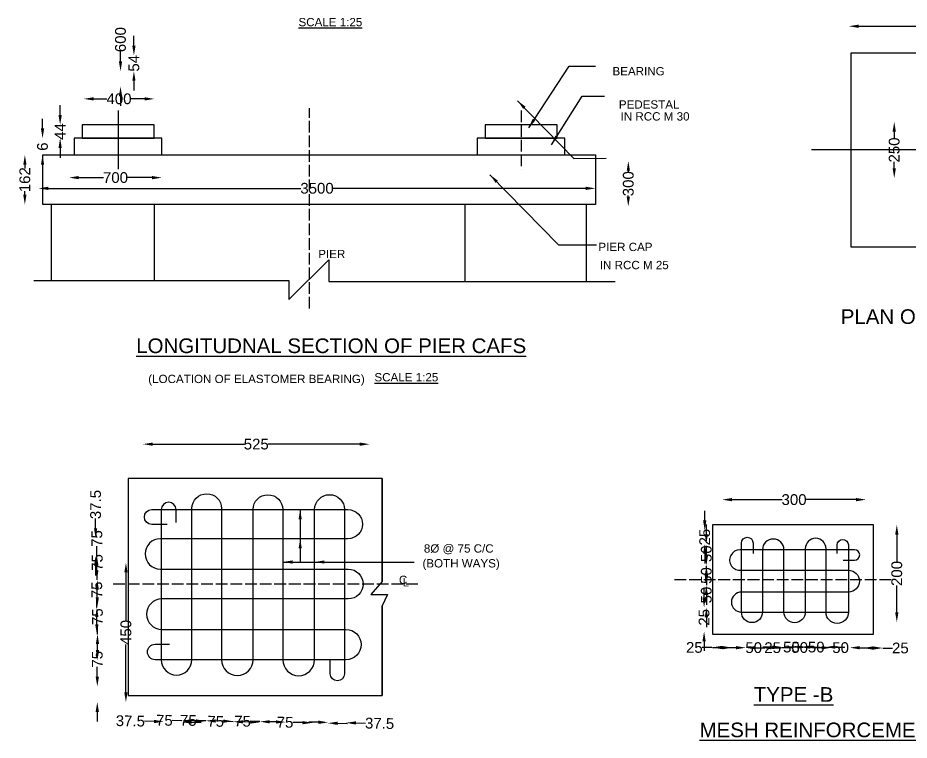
# Model space of a CAD drawing. Header units: millimetres. Extents: x 2380339 to 2415691, y 44302943 to 44328077.
# Drawn here: x 2387604 to 2396731, y 44310438 to 44317831 of the extents above; entities that cross this region are included whole.
import ezdxf

# ---------------------------------------------------------------- set-up
doc = ezdxf.new("R2010")
doc.units = ezdxf.units.MM
doc.header["$MEASUREMENT"] = 0
doc.linetypes.add('ACAD_ISO02W100', pattern=[15, 12, -3])
doc.layers.add('TEXT', color=7, linetype='Continuous')
doc.styles.get("Standard").update_dxf_attribs({"font": 'arial.ttf'})
doc.dimstyles.get("Standard").update_dxf_attribs({"dimtxt": 110, "dimasz": 100, "dimexe": 0.18, "dimexo": 0.0625, "dimgap": 0.09, "dimtad": 0, "dimdec": 0, "dimzin": 0, "dimdsep": 46, "dimtxsty": 'Standard', "dimcen": 0.09, "dimse1": 1, "dimse2": 1, "dimadec": 0, "dimazin": 0, "dimtfac": 1, "dimtdec": 0, "dimtofl": 0, "dimtmove": 0, "dimatfit": 3, "dimfxl": 1, "dimtolj": 1, "dimtzin": 0, "dimarcsym": 0})

# ---------------------------------------------------------------- blocks, each defined once
blk = doc.blocks.new('*D131')
at = {"layer": 'Defpoints', "color": 0, "transparency": 16777216}
for p in [(2399053.8, 44317744.6), (2396112.9, 44317386.1), (2399053.8, 44317383.8)]:
    blk.add_point(p, dxfattribs=at)
at = {"layer": 'TEXT', "color": 0, "lineweight": -2, "transparency": 16777216}
for p, q in [((2396212.9, 44317744.6), (2397462.4, 44317744.6)), ((2398953.8, 44317744.6), (2397704.3, 44317744.6))]:
    blk.add_line(p, q, dxfattribs=at)
at = {"layer": 'TEXT', "color": 0, "transparency": 16777216}
for points in [[(2396212.9, 44317761.2), (2396212.9, 44317727.9), (2396112.9, 44317744.6)], [(2398953.8, 44317761.2), (2398953.8, 44317727.9), (2399053.8, 44317744.6)]]:
    blk.add_solid(points, dxfattribs=at)
at = {"layer": 'TEXT', "color": 0, "transparency": 16777216, "insert": (2397583.4, 44317744.6), "char_height": 110, "attachment_point": 5}
blk.add_mtext('\\A1;700', dxfattribs=at)
blk = doc.blocks.new('*D133')
at = {"layer": 'Defpoints', "color": 0, "transparency": 16777216}
for p in [(2396814.2, 44316767.3), (2396577.7, 44316189), (2396814.2, 44316189)]:
    blk.add_point(p, dxfattribs=at)
at = {"layer": 'TEXT', "color": 0, "lineweight": -2, "transparency": 16777216}
for p, q in [((2396577.7, 44316667.3), (2396577.7, 44316600.5)), ((2396577.7, 44316289), (2396577.7, 44316355.8))]:
    blk.add_line(p, q, dxfattribs=at)
at = {"layer": 'TEXT', "color": 0, "transparency": 16777216}
for points in [[(2396561, 44316667.3), (2396594.3, 44316667.3), (2396577.7, 44316767.3)], [(2396561, 44316289), (2396594.3, 44316289), (2396577.7, 44316189)]]:
    blk.add_solid(points, dxfattribs=at)
at = {"layer": 'TEXT', "color": 0, "transparency": 16777216, "insert": (2396577.7, 44316478.1), "char_height": 110, "attachment_point": 5, "rotation": 90}
blk.add_mtext('\\A1;250', dxfattribs=at)
blk = doc.blocks.new('*D139')
at = {"layer": 'Defpoints', "color": 0, "transparency": 16777216}
for p in [(2389001.6, 44317001.4), (2388279.4, 44316852), (2389001.6, 44316736.2)]:
    blk.add_point(p, dxfattribs=at)
at = {"layer": 'TEXT', "color": 0, "lineweight": -2, "transparency": 16777216}
for p, q in [((2388379.4, 44317001.4), (2388516.9, 44317001.4)), ((2388901.6, 44317001.4), (2388764.1, 44317001.4))]:
    blk.add_line(p, q, dxfattribs=at)
at = {"layer": 'TEXT', "color": 0, "transparency": 16777216}
for points in [[(2388379.4, 44317018), (2388379.4, 44316984.7), (2388279.4, 44317001.4)], [(2388901.6, 44317018), (2388901.6, 44316984.7), (2389001.6, 44317001.4)]]:
    blk.add_solid(points, dxfattribs=at)
at = {"layer": 'TEXT', "color": 0, "transparency": 16777216, "insert": (2388640.5, 44317001.4), "char_height": 110, "attachment_point": 5}
blk.add_mtext('\\A1;400', dxfattribs=at)
blk = doc.blocks.new('*D140')
at = {"layer": 'Defpoints', "color": 0, "transparency": 16777216}
for p in [(2388792.9, 44317444.9), (2388810.5, 44317444.9), (2388816.3, 44317286.1)]:
    blk.add_point(p, dxfattribs=at)
at = {"layer": 'TEXT', "color": 0, "lineweight": -2, "transparency": 16777216}
for p, q in [((2388792.9, 44317544.9), (2388792.9, 44317644.9)), ((2388792.9, 44317186.1), (2388792.9, 44317086.1))]:
    blk.add_line(p, q, dxfattribs=at)
at = {"layer": 'TEXT', "color": 0, "transparency": 16777216}
for points in [[(2388776.2, 44317544.9), (2388809.5, 44317544.9), (2388792.9, 44317444.9)], [(2388776.2, 44317186.1), (2388809.5, 44317186.1), (2388792.9, 44317286.1)]]:
    blk.add_solid(points, dxfattribs=at)
at = {"layer": 'TEXT', "color": 0, "transparency": 16777216, "insert": (2388792.9, 44317365.5), "char_height": 110, "attachment_point": 5, "rotation": 90}
blk.add_mtext('\\A1;54', dxfattribs=at)
blk = doc.blocks.new('*D141')
at = {"layer": 'Defpoints', "color": 0, "transparency": 16777216}
for p in [(2388655.9, 44317286.1), (2388741.8, 44317286.1), (2388741.8, 44317128.8)]:
    blk.add_point(p, dxfattribs=at)
at = {"layer": 'TEXT', "color": 0, "lineweight": -2, "transparency": 16777216}
for p, q in [((2388655.9, 44317386.1), (2388655.9, 44317486.1)), ((2388655.9, 44317028.8), (2388655.9, 44316928.8))]:
    blk.add_line(p, q, dxfattribs=at)
at = {"layer": 'TEXT', "color": 0, "transparency": 16777216}
for points in [[(2388639.2, 44317386.1), (2388672.6, 44317386.1), (2388655.9, 44317286.1)], [(2388639.2, 44317028.8), (2388672.6, 44317028.8), (2388655.9, 44317128.8)]]:
    blk.add_solid(points, dxfattribs=at)
at = {"layer": 'TEXT', "color": 0, "transparency": 16777216, "insert": (2388655.9, 44317607.8), "char_height": 110, "attachment_point": 5, "rotation": 90}
blk.add_mtext('\\A1;600', dxfattribs=at)
blk = doc.blocks.new('*D142')
at = {"layer": 'Defpoints', "color": 0, "transparency": 16777216}
for p in [(2388262.3, 44316736.2), (2388037.5, 44316598.2), (2388262.3, 44316598.2)]:
    blk.add_point(p, dxfattribs=at)
at = {"layer": 'TEXT', "color": 0, "lineweight": -2, "transparency": 16777216}
for p, q in [((2388037.5, 44316836.2), (2388037.5, 44316936.2)), ((2388037.5, 44316498.2), (2388037.5, 44316398.2))]:
    blk.add_line(p, q, dxfattribs=at)
at = {"layer": 'TEXT', "color": 0, "transparency": 16777216}
for points in [[(2388020.8, 44316836.2), (2388054.1, 44316836.2), (2388037.5, 44316736.2)], [(2388020.8, 44316498.2), (2388054.1, 44316498.2), (2388037.5, 44316598.2)]]:
    blk.add_solid(points, dxfattribs=at)
at = {"layer": 'TEXT', "color": 0, "transparency": 16777216, "insert": (2388037.5, 44316667.2), "char_height": 110, "attachment_point": 5, "rotation": 90}
blk.add_mtext('\\A1;44', dxfattribs=at)
blk = doc.blocks.new('*D143')
at = {"layer": 'Defpoints', "color": 0, "transparency": 16777216}
for p in [(2388128.6, 44316422.8), (2389079.5, 44316427), (2389079.5, 44316195.2)]:
    blk.add_point(p, dxfattribs=at)
at = {"layer": 'TEXT', "color": 0, "lineweight": -2, "transparency": 16777216}
for p, q in [((2388228.6, 44316195.2), (2388483.1, 44316195.2)), ((2388979.5, 44316195.2), (2388725, 44316195.2))]:
    blk.add_line(p, q, dxfattribs=at)
at = {"layer": 'TEXT', "color": 0, "transparency": 16777216}
for points in [[(2388228.6, 44316211.9), (2388228.6, 44316178.6), (2388128.6, 44316195.2)], [(2388979.5, 44316211.9), (2388979.5, 44316178.6), (2389079.5, 44316195.2)]]:
    blk.add_solid(points, dxfattribs=at)
at = {"layer": 'TEXT', "color": 0, "transparency": 16777216, "insert": (2388604, 44316195.2), "char_height": 110, "attachment_point": 5}
blk.add_mtext('\\A1;700', dxfattribs=at)
blk = doc.blocks.new('*D144')
at = {"layer": 'Defpoints', "color": 0, "transparency": 16777216}
for p in [(2387816.3, 44316069.9), (2393519.1, 44316085.6), (2393519.1, 44316005.9)]:
    blk.add_point(p, dxfattribs=at)
at = {"layer": 'TEXT', "color": 0, "lineweight": -2, "transparency": 16777216}
for p, q in [((2387916.3, 44316085.6), (2390503.6, 44316085.6)), ((2393419.1, 44316085.6), (2390831.8, 44316085.6))]:
    blk.add_line(p, q, dxfattribs=at)
at = {"layer": 'TEXT', "color": 0, "transparency": 16777216}
for points in [[(2387916.3, 44316102.3), (2387916.3, 44316068.9), (2387816.3, 44316085.6)], [(2393419.1, 44316102.3), (2393419.1, 44316068.9), (2393519.1, 44316085.6)]]:
    blk.add_solid(points, dxfattribs=at)
at = {"layer": 'TEXT', "color": 0, "transparency": 16777216, "insert": (2390667.7, 44316085.6), "char_height": 110, "attachment_point": 5}
blk.add_mtext('\\A1;3500', dxfattribs=at)
blk = doc.blocks.new('*D145')
at = {"layer": 'Defpoints', "color": 0, "transparency": 16777216}
for p in [(2393567.1, 44316365.6), (2393855, 44316365.6), (2393567.1, 44315900.1)]:
    blk.add_point(p, dxfattribs=at)
at = {"layer": 'TEXT', "color": 0, "lineweight": -2, "transparency": 16777216}
for p, q in [((2393855, 44316265.6), (2393855, 44316254.3)), ((2393855, 44316000.1), (2393855, 44316011.5))]:
    blk.add_line(p, q, dxfattribs=at)
at = {"layer": 'TEXT', "color": 0, "transparency": 16777216}
for points in [[(2393838.4, 44316265.6), (2393871.7, 44316265.6), (2393855, 44316365.6)], [(2393838.4, 44316000.1), (2393871.7, 44316000.1), (2393855, 44315900.1)]]:
    blk.add_solid(points, dxfattribs=at)
at = {"layer": 'TEXT', "color": 0, "transparency": 16777216, "insert": (2393855, 44316132.9), "char_height": 110, "attachment_point": 5, "rotation": 90}
blk.add_mtext('\\A1;300', dxfattribs=at)
blk = doc.blocks.new('*D114')
at = {"layer": 'Defpoints', "color": 0, "transparency": 16777216}
for p in [(2389293.1, 44312254), (2388711.2, 44310827), (2389293.1, 44310827)]:
    blk.add_point(p, dxfattribs=at)
at = {"layer": 'TEXT', "color": 0, "lineweight": -2, "transparency": 16777216}
for p, q in [((2388711.2, 44312154), (2388711.2, 44311664.2)), ((2388711.2, 44310927), (2388711.2, 44311416.9))]:
    blk.add_line(p, q, dxfattribs=at)
at = {"layer": 'TEXT', "color": 0, "transparency": 16777216}
for points in [[(2388694.5, 44312154), (2388727.8, 44312154), (2388711.2, 44312254)], [(2388694.5, 44310927), (2388727.8, 44310927), (2388711.2, 44310827)]]:
    blk.add_solid(points, dxfattribs=at)
at = {"layer": 'TEXT', "color": 0, "transparency": 16777216, "insert": (2388711.2, 44311540.5), "char_height": 110, "attachment_point": 5, "rotation": 90}
blk.add_mtext('\\A1;450', dxfattribs=at)
blk = doc.blocks.new('*D70')
at = {"layer": 'Defpoints', "color": 0, "transparency": 16777216}
for p in [(2388403, 44310986.8), (2388417.9, 44310986.8), (2388403, 44310827.4)]:
    blk.add_point(p, dxfattribs=at)
at = {"layer": 'TEXT', "color": 0, "lineweight": -2, "transparency": 16777216}
for p, q in [((2388417.9, 44311086.8), (2388417.9, 44311186.8)), ((2388417.9, 44310727.4), (2388417.9, 44310627.4))]:
    blk.add_line(p, q, dxfattribs=at)
at = {"layer": 'TEXT', "color": 0, "transparency": 16777216}
for points in [[(2388401.2, 44311086.8), (2388434.6, 44311086.8), (2388417.9, 44310986.8)], [(2388401.2, 44310727.4), (2388434.6, 44310727.4), (2388417.9, 44310827.4)]]:
    blk.add_solid(points, dxfattribs=at)
at = {"layer": 'TEXT', "color": 0, "transparency": 16777216, "insert": (2388417.9, 44311265.6), "char_height": 110, "attachment_point": 5, "rotation": 90}
blk.add_mtext('\\A1;75', dxfattribs=at)
blk = doc.blocks.new('*D71')
at = {"layer": 'Defpoints', "color": 0, "transparency": 16777216}
for p in [(2388409.4, 44311522.4), (2388420, 44311522.4), (2388409.4, 44311258.8)]:
    blk.add_point(p, dxfattribs=at)
at = {"layer": 'TEXT', "color": 0, "lineweight": -2, "transparency": 16777216}
for p, q in [((2388420, 44311522.4), (2388420, 44311622.4)), ((2388420, 44311358.8), (2388420, 44311422.4))]:
    blk.add_line(p, q, dxfattribs=at)
at = {"layer": 'TEXT', "color": 0, "transparency": 16777216}
for points in [[(2388403.3, 44311422.4), (2388436.7, 44311422.4), (2388420, 44311522.4)], [(2388403.3, 44311358.8), (2388436.7, 44311358.8), (2388420, 44311258.8)]]:
    blk.add_solid(points, dxfattribs=at)
at = {"layer": 'TEXT', "color": 0, "transparency": 16777216, "insert": (2388420, 44311701.2), "char_height": 110, "attachment_point": 5, "rotation": 90}
blk.add_mtext('\\A1;75', dxfattribs=at)
blk = doc.blocks.new('*D72')
at = {"layer": 'Defpoints', "color": 0, "transparency": 16777216}
for p in [(2388413.7, 44311797), (2388420, 44311797), (2388420, 44311522.4)]:
    blk.add_point(p, dxfattribs=at)
at = {"layer": 'TEXT', "color": 0, "lineweight": -2, "transparency": 16777216}
for p, q in [((2388413.7, 44311797), (2388413.7, 44311897)), ((2388413.7, 44311622.4), (2388413.7, 44311697))]:
    blk.add_line(p, q, dxfattribs=at)
at = {"layer": 'TEXT', "color": 0, "transparency": 16777216}
for points in [[(2388397, 44311697), (2388430.3, 44311697), (2388413.7, 44311797)], [(2388397, 44311622.4), (2388430.3, 44311622.4), (2388413.7, 44311522.4)]]:
    blk.add_solid(points, dxfattribs=at)
at = {"layer": 'TEXT', "color": 0, "transparency": 16777216, "insert": (2388413.7, 44311975.8), "char_height": 110, "attachment_point": 5, "rotation": 90}
blk.add_mtext('\\A1;75', dxfattribs=at)
blk = doc.blocks.new('*D73')
at = {"layer": 'Defpoints', "color": 0, "transparency": 16777216}
for p in [(2388414, 44312077.5), (2388417.8, 44312077.5), (2388414, 44311799)]:
    blk.add_point(p, dxfattribs=at)
at = {"layer": 'TEXT', "color": 0, "lineweight": -2, "transparency": 16777216}
for p, q in [((2388417.8, 44312077.5), (2388417.8, 44312177.5)), ((2388417.8, 44311899), (2388417.8, 44311977.5))]:
    blk.add_line(p, q, dxfattribs=at)
at = {"layer": 'TEXT', "color": 0, "transparency": 16777216}
for points in [[(2388401.2, 44311977.5), (2388434.5, 44311977.5), (2388417.8, 44312077.5)], [(2388401.2, 44311899), (2388434.5, 44311899), (2388417.8, 44311799)]]:
    blk.add_solid(points, dxfattribs=at)
at = {"layer": 'TEXT', "color": 0, "transparency": 16777216, "insert": (2388417.8, 44312256.3), "char_height": 110, "attachment_point": 5, "rotation": 90}
blk.add_mtext('\\A1;75', dxfattribs=at)
blk = doc.blocks.new('*D74')
at = {"layer": 'Defpoints', "color": 0, "transparency": 16777216}
for p in [(2388414, 44312322.8), (2388414, 44312322.8), (2388414, 44312077.5)]:
    blk.add_point(p, dxfattribs=at)
at = {"layer": 'TEXT', "color": 0, "lineweight": -2, "transparency": 16777216}
for p, q in [((2388414, 44312322.8), (2388414, 44312422.8)), ((2388414, 44312177.5), (2388414, 44312222.8))]:
    blk.add_line(p, q, dxfattribs=at)
at = {"layer": 'TEXT', "color": 0, "transparency": 16777216}
for points in [[(2388397.3, 44312222.8), (2388430.7, 44312222.8), (2388414, 44312322.8)], [(2388397.3, 44312177.5), (2388430.7, 44312177.5), (2388414, 44312077.5)]]:
    blk.add_solid(points, dxfattribs=at)
at = {"layer": 'TEXT', "color": 0, "transparency": 16777216, "insert": (2388414, 44312501.6), "char_height": 110, "attachment_point": 5, "rotation": 90}
blk.add_mtext('\\A1;75', dxfattribs=at)
blk = doc.blocks.new('*D75')
at = {"layer": 'Defpoints', "color": 0, "transparency": 16777216}
for p in [(2388400.8, 44312506), (2388414, 44312506), (2388414, 44312322.8)]:
    blk.add_point(p, dxfattribs=at)
at = {"layer": 'TEXT', "color": 0, "lineweight": -2, "transparency": 16777216}
for p, q in [((2388400.8, 44312606), (2388400.8, 44312706)), ((2388400.8, 44312222.8), (2388400.8, 44312122.8))]:
    blk.add_line(p, q, dxfattribs=at)
at = {"layer": 'TEXT', "color": 0, "transparency": 16777216}
for points in [[(2388384.1, 44312606), (2388417.4, 44312606), (2388400.8, 44312506)], [(2388384.1, 44312222.8), (2388417.4, 44312222.8), (2388400.8, 44312322.8)]]:
    blk.add_solid(points, dxfattribs=at)
at = {"layer": 'TEXT', "color": 0, "transparency": 16777216, "insert": (2388400.8, 44312849.3), "char_height": 110, "attachment_point": 5, "rotation": 90}
blk.add_mtext('\\A1;37.5', dxfattribs=at)
blk = doc.blocks.new('*D115')
at = {"layer": 'Defpoints', "color": 0, "transparency": 16777216}
for p in [(2391205.1, 44313467.1), (2388886.4, 44313061.1), (2391205.1, 44313061.1)]:
    blk.add_point(p, dxfattribs=at)
at = {"layer": 'TEXT', "color": 0, "lineweight": -2, "transparency": 16777216}
for p, q in [((2388986.4, 44313467.1), (2389923.7, 44313467.1)), ((2391105.1, 44313467.1), (2390167.8, 44313467.1))]:
    blk.add_line(p, q, dxfattribs=at)
at = {"layer": 'TEXT', "color": 0, "transparency": 16777216}
for points in [[(2388986.4, 44313483.7), (2388986.4, 44313450.4), (2388886.4, 44313467.1)], [(2391105.1, 44313483.7), (2391105.1, 44313450.4), (2391205.1, 44313467.1)]]:
    blk.add_solid(points, dxfattribs=at)
at = {"layer": 'TEXT', "color": 0, "transparency": 16777216, "insert": (2390045.7, 44313467.1), "char_height": 110, "attachment_point": 5}
blk.add_mtext('\\A1;525', dxfattribs=at)
blk = doc.blocks.new('*D76')
at = {"layer": 'Defpoints', "color": 0, "transparency": 16777216}
for p in [(2390618.9, 44310600), (2390619.1, 44310614.9), (2390778.2, 44310596.9)]:
    blk.add_point(p, dxfattribs=at)
at = {"layer": 'TEXT', "color": 0, "lineweight": -2, "transparency": 16777216}
for p, q in [((2390519.2, 44310616.8), (2390419.2, 44310618.7)), ((2390878.5, 44310609.9), (2390978.5, 44310607.9))]:
    blk.add_line(p, q, dxfattribs=at)
at = {"layer": 'TEXT', "color": 0, "transparency": 16777216}
for points in [[(2390519.5, 44310633.5), (2390518.8, 44310600.1), (2390619.1, 44310614.9)], [(2390878.8, 44310626.5), (2390878.2, 44310593.2), (2390778.5, 44310611.8)]]:
    blk.add_solid(points, dxfattribs=at)
at = {"layer": 'TEXT', "color": 0, "transparency": 16777216, "insert": (2390340.4, 44310620.2), "char_height": 110, "attachment_point": 5, "rotation": 358.89448}
blk.add_mtext('\\A1;75', dxfattribs=at)
blk = doc.blocks.new('*D77')
at = {"layer": 'Defpoints', "color": 0, "transparency": 16777216}
for p in [(2390083.5, 44310616.7), (2390083.7, 44310627.3), (2390347, 44310611.6)]:
    blk.add_point(p, dxfattribs=at)
at = {"layer": 'TEXT', "color": 0, "lineweight": -2, "transparency": 16777216}
for p, q in [((2390083.7, 44310627.3), (2389983.7, 44310629.2)), ((2390247.2, 44310624.2), (2390183.7, 44310625.4))]:
    blk.add_line(p, q, dxfattribs=at)
at = {"layer": 'TEXT', "color": 0, "transparency": 16777216}
for points in [[(2390184, 44310642.1), (2390183.4, 44310608.7), (2390083.7, 44310627.3)], [(2390247.5, 44310640.8), (2390246.9, 44310607.5), (2390347.2, 44310622.2)]]:
    blk.add_solid(points, dxfattribs=at)
at = {"layer": 'TEXT', "color": 0, "transparency": 16777216, "insert": (2389904.9, 44310630.8), "char_height": 110, "attachment_point": 5, "rotation": 358.89448}
blk.add_mtext('\\A1;75', dxfattribs=at)
blk = doc.blocks.new('*D78')
at = {"layer": 'Defpoints', "color": 0, "transparency": 16777216}
for p in [(2389809, 44310626.3), (2389809.2, 44310632.6), (2390083.7, 44310627.3)]:
    blk.add_point(p, dxfattribs=at)
at = {"layer": 'TEXT', "color": 0, "lineweight": -2, "transparency": 16777216}
for p, q in [((2389809, 44310626.3), (2389709.1, 44310628.2)), ((2389983.6, 44310622.9), (2389909, 44310624.3))]:
    blk.add_line(p, q, dxfattribs=at)
at = {"layer": 'TEXT', "color": 0, "transparency": 16777216}
for points in [[(2389909.3, 44310641), (2389908.7, 44310607.7), (2389809, 44310626.3)], [(2389983.9, 44310639.6), (2389983.3, 44310606.2), (2390083.6, 44310621)]]:
    blk.add_solid(points, dxfattribs=at)
at = {"layer": 'TEXT', "color": 0, "transparency": 16777216, "insert": (2389630.2, 44310629.7), "char_height": 110, "attachment_point": 5, "rotation": 358.89448}
blk.add_mtext('\\A1;75', dxfattribs=at)
blk = doc.blocks.new('*D79')
at = {"layer": 'Defpoints', "color": 0, "transparency": 16777216}
for p in [(2389528.6, 44310635.8), (2389528.6, 44310632), (2389807, 44310626.7)]:
    blk.add_point(p, dxfattribs=at)
at = {"layer": 'TEXT', "color": 0, "lineweight": -2, "transparency": 16777216}
for p, q in [((2389528.6, 44310635.8), (2389428.6, 44310637.8)), ((2389707.1, 44310632.4), (2389628.6, 44310633.9))]:
    blk.add_line(p, q, dxfattribs=at)
at = {"layer": 'TEXT', "color": 0, "transparency": 16777216}
for points in [[(2389628.9, 44310650.6), (2389628.3, 44310617.3), (2389528.6, 44310635.8)], [(2389707.4, 44310649.1), (2389706.7, 44310615.7), (2389807, 44310630.5)]]:
    blk.add_solid(points, dxfattribs=at)
at = {"layer": 'TEXT', "color": 0, "transparency": 16777216, "insert": (2389349.8, 44310639.3), "char_height": 110, "attachment_point": 5, "rotation": 358.89448}
blk.add_mtext('\\A1;75', dxfattribs=at)
blk = doc.blocks.new('*D80')
at = {"layer": 'Defpoints', "color": 0, "transparency": 16777216}
for p in [(2389283.4, 44310636.8), (2389283.4, 44310636.8), (2389528.6, 44310632)]:
    blk.add_point(p, dxfattribs=at)
at = {"layer": 'TEXT', "color": 0, "lineweight": -2, "transparency": 16777216}
for p, q in [((2389283.4, 44310636.8), (2389183.4, 44310638.7)), ((2389428.6, 44310634), (2389383.3, 44310634.8))]:
    blk.add_line(p, q, dxfattribs=at)
at = {"layer": 'TEXT', "color": 0, "transparency": 16777216}
for points in [[(2389383.7, 44310651.5), (2389383, 44310618.2), (2389283.4, 44310636.8)], [(2389428.9, 44310650.6), (2389428.3, 44310617.3), (2389528.6, 44310632)]]:
    blk.add_solid(points, dxfattribs=at)
at = {"layer": 'TEXT', "color": 0, "transparency": 16777216, "insert": (2389104.6, 44310640.2), "char_height": 110, "attachment_point": 5, "rotation": 358.89448}
blk.add_mtext('\\A1;75', dxfattribs=at)
blk = doc.blocks.new('*D81')
at = {"layer": 'Defpoints', "color": 0, "transparency": 16777216}
for p in [(2389099.9, 44310627.1), (2389100.2, 44310640.3), (2389283.4, 44310636.8)]:
    blk.add_point(p, dxfattribs=at)
at = {"layer": 'TEXT', "color": 0, "lineweight": -2, "transparency": 16777216}
for p, q in [((2388999.9, 44310629), (2388899.9, 44310630.9)), ((2389383.1, 44310621.6), (2389483.1, 44310619.7))]:
    blk.add_line(p, q, dxfattribs=at)
at = {"layer": 'TEXT', "color": 0, "transparency": 16777216}
for points in [[(2389000.2, 44310645.6), (2388999.6, 44310612.3), (2389099.9, 44310627.1)], [(2389383.4, 44310638.2), (2389382.8, 44310604.9), (2389283.1, 44310623.5)]]:
    blk.add_solid(points, dxfattribs=at)
at = {"layer": 'TEXT', "color": 0, "transparency": 16777216, "insert": (2388756.6, 44310633.7), "char_height": 110, "attachment_point": 5, "rotation": 358.89448}
blk.add_mtext('\\A1;37.5', dxfattribs=at)
blk = doc.blocks.new('*D82')
at = {"layer": 'Defpoints', "color": 0, "transparency": 16777216}
for p in [(2390781.8, 44310602.6), (2390782.1, 44310619), (2390965, 44310599)]:
    blk.add_point(p, dxfattribs=at)
at = {"layer": 'TEXT', "color": 0, "lineweight": -2, "transparency": 16777216}
for p, q in [((2390682.1, 44310621), (2390582.2, 44310622.9)), ((2391065.3, 44310613.6), (2391165.3, 44310611.6))]:
    blk.add_line(p, q, dxfattribs=at)
at = {"layer": 'TEXT', "color": 0, "transparency": 16777216}
for points in [[(2390682.5, 44310637.6), (2390681.8, 44310604.3), (2390782.1, 44310619)], [(2391065.6, 44310630.2), (2391065, 44310596.9), (2390965.3, 44310615.5)]]:
    blk.add_solid(points, dxfattribs=at)
at = {"layer": 'TEXT', "color": 0, "transparency": 16777216, "insert": (2391308.6, 44310608.9), "char_height": 110, "attachment_point": 5, "rotation": 358.89448}
blk.add_mtext('\\A1;37.5', dxfattribs=at)
blk = doc.blocks.new('*D116')
at = {"layer": 'Defpoints', "color": 0, "transparency": 16777216}
for p in [(2396287.6, 44312899.2), (2394816.2, 44312718), (2396287.6, 44312718)]:
    blk.add_point(p, dxfattribs=at)
at = {"layer": 'TEXT', "color": 0, "lineweight": -2, "transparency": 16777216}
for p, q in [((2394916.2, 44312899.2), (2395430.5, 44312899.2)), ((2396187.6, 44312899.2), (2395673.3, 44312899.2))]:
    blk.add_line(p, q, dxfattribs=at)
at = {"layer": 'TEXT', "color": 0, "transparency": 16777216}
for points in [[(2394916.2, 44312915.9), (2394916.2, 44312882.6), (2394816.2, 44312899.2)], [(2396187.6, 44312915.9), (2396187.6, 44312882.6), (2396287.6, 44312899.2)]]:
    blk.add_solid(points, dxfattribs=at)
at = {"layer": 'TEXT', "color": 0, "transparency": 16777216, "insert": (2395551.9, 44312899.2), "char_height": 110, "attachment_point": 5}
blk.add_mtext('\\A1;300', dxfattribs=at)
blk = doc.blocks.new('*D117')
at = {"layer": 'Defpoints', "color": 0, "transparency": 16777216}
for p in [(2396490, 44312642.2), (2396490, 44311644.8), (2396603.9, 44311644.8)]:
    blk.add_point(p, dxfattribs=at)
at = {"layer": 'TEXT', "color": 0, "lineweight": -2, "transparency": 16777216}
for p, q in [((2396603.9, 44312542.2), (2396603.9, 44312265.8)), ((2396603.9, 44311744.8), (2396603.9, 44312021.1))]:
    blk.add_line(p, q, dxfattribs=at)
at = {"layer": 'TEXT', "color": 0, "transparency": 16777216}
for points in [[(2396587.3, 44312542.2), (2396620.6, 44312542.2), (2396603.9, 44312642.2)], [(2396587.3, 44311744.8), (2396620.6, 44311744.8), (2396603.9, 44311644.8)]]:
    blk.add_solid(points, dxfattribs=at)
at = {"layer": 'TEXT', "color": 0, "transparency": 16777216, "insert": (2396603.9, 44312143.5), "char_height": 110, "attachment_point": 5, "rotation": 90}
blk.add_mtext('\\A1;200', dxfattribs=at)
blk = doc.blocks.new('*D83')
at = {"layer": 'Defpoints', "color": 0, "transparency": 16777216}
for p in [(2396259.6, 44311387.6), (2396460.2, 44311387.6), (2396460.2, 44311380.5)]:
    blk.add_point(p, dxfattribs=at)
at = {"layer": 'TEXT', "color": 0, "lineweight": -2, "transparency": 16777216}
for p, q in [((2396359.6, 44311380.5), (2396360.2, 44311380.5)), ((2396460.2, 44311380.5), (2396560.2, 44311380.5))]:
    blk.add_line(p, q, dxfattribs=at)
at = {"layer": 'TEXT', "color": 0, "transparency": 16777216}
for points in [[(2396359.6, 44311397.2), (2396359.6, 44311363.9), (2396259.6, 44311380.5)], [(2396360.2, 44311397.2), (2396360.2, 44311363.9), (2396460.2, 44311380.5)]]:
    blk.add_solid(points, dxfattribs=at)
at = {"layer": 'TEXT', "color": 0, "transparency": 16777216, "insert": (2396640.5, 44311380.5), "char_height": 110, "attachment_point": 5}
blk.add_mtext('\\A1;25', dxfattribs=at)
blk = doc.blocks.new('*D84')
at = {"layer": 'Defpoints', "color": 0, "transparency": 16777216}
for p in [(2394917.1, 44311335.9), (2395052.2, 44311383.8), (2395052.2, 44311333.3)]:
    blk.add_point(p, dxfattribs=at)
at = {"layer": 'TEXT', "color": 0, "lineweight": -2, "transparency": 16777216}
for p, q in [((2394817.1, 44311383.8), (2394717.1, 44311383.8)), ((2395152.2, 44311383.8), (2395252.2, 44311383.8))]:
    blk.add_line(p, q, dxfattribs=at)
at = {"layer": 'TEXT', "color": 0, "transparency": 16777216}
for points in [[(2394817.1, 44311400.5), (2394817.1, 44311367.1), (2394917.1, 44311383.8)], [(2395152.2, 44311400.5), (2395152.2, 44311367.1), (2395052.2, 44311383.8)]]:
    blk.add_solid(points, dxfattribs=at)
at = {"layer": 'TEXT', "color": 0, "transparency": 16777216, "insert": (2395332.5, 44311383.8), "char_height": 110, "attachment_point": 5}
blk.add_mtext('\\A1;25', dxfattribs=at)
blk = doc.blocks.new('*D85')
at = {"layer": 'Defpoints', "color": 0, "transparency": 16777216}
for p in [(2395057.9, 44311382.9), (2395219.9, 44311383.8), (2395219.9, 44311373.7)]:
    blk.add_point(p, dxfattribs=at)
at = {"layer": 'TEXT', "color": 0, "lineweight": -2, "transparency": 16777216}
for p, q in [((2394957.9, 44311383.8), (2394857.9, 44311383.8)), ((2395319.9, 44311383.8), (2395419.9, 44311383.8))]:
    blk.add_line(p, q, dxfattribs=at)
at = {"layer": 'TEXT', "color": 0, "transparency": 16777216}
for points in [[(2394957.9, 44311400.5), (2394957.9, 44311367.1), (2395057.9, 44311383.8)], [(2395319.9, 44311400.5), (2395319.9, 44311367.1), (2395219.9, 44311383.8)]]:
    blk.add_solid(points, dxfattribs=at)
at = {"layer": 'TEXT', "color": 0, "transparency": 16777216, "insert": (2395138.9, 44311383.8), "char_height": 110, "attachment_point": 5}
blk.add_mtext('\\A1;50', dxfattribs=at)
blk = doc.blocks.new('*D86')
at = {"layer": 'Defpoints', "color": 0, "transparency": 16777216}
for p in [(2395219.9, 44311383.8), (2395430.9, 44311385.5), (2395430.9, 44311375.2)]:
    blk.add_point(p, dxfattribs=at)
at = {"layer": 'TEXT', "color": 0, "lineweight": -2, "transparency": 16777216}
for p, q in [((2395319.9, 44311385.5), (2395330.9, 44311385.5)), ((2395430.9, 44311385.5), (2395530.9, 44311385.5))]:
    blk.add_line(p, q, dxfattribs=at)
at = {"layer": 'TEXT', "color": 0, "transparency": 16777216}
for points in [[(2395319.9, 44311402.2), (2395319.9, 44311368.9), (2395219.9, 44311385.5)], [(2395330.9, 44311402.2), (2395330.9, 44311368.9), (2395430.9, 44311385.5)]]:
    blk.add_solid(points, dxfattribs=at)
at = {"layer": 'TEXT', "color": 0, "transparency": 16777216, "insert": (2395609.6, 44311385.5), "char_height": 110, "attachment_point": 5}
blk.add_mtext('\\A1;50', dxfattribs=at)
blk = doc.blocks.new('*D87')
at = {"layer": 'Defpoints', "color": 0, "transparency": 16777216}
for p in [(2395430.9, 44311385.5), (2395619.2, 44311389.7), (2395619.2, 44311380.4)]:
    blk.add_point(p, dxfattribs=at)
at = {"layer": 'TEXT', "color": 0, "lineweight": -2, "transparency": 16777216}
for p, q in [((2395330.9, 44311389.7), (2395230.9, 44311389.7)), ((2395719.2, 44311389.7), (2395819.2, 44311389.7))]:
    blk.add_line(p, q, dxfattribs=at)
at = {"layer": 'TEXT', "color": 0, "transparency": 16777216}
for points in [[(2395330.9, 44311406.4), (2395330.9, 44311373), (2395430.9, 44311389.7)], [(2395719.2, 44311406.4), (2395719.2, 44311373), (2395619.2, 44311389.7)]]:
    blk.add_solid(points, dxfattribs=at)
at = {"layer": 'TEXT', "color": 0, "transparency": 16777216, "insert": (2395525, 44311389.7), "char_height": 110, "attachment_point": 5}
blk.add_mtext('\\A1;50', dxfattribs=at)
blk = doc.blocks.new('*D88')
at = {"layer": 'Defpoints', "color": 0, "transparency": 16777216}
for p in [(2395684.8, 44311385.5), (2395873.1, 44311389.7), (2395873.1, 44311380.4)]:
    blk.add_point(p, dxfattribs=at)
at = {"layer": 'TEXT', "color": 0, "lineweight": -2, "transparency": 16777216}
for p, q in [((2395584.8, 44311389.7), (2395484.8, 44311389.7)), ((2395973.1, 44311389.7), (2396073.1, 44311389.7))]:
    blk.add_line(p, q, dxfattribs=at)
at = {"layer": 'TEXT', "color": 0, "transparency": 16777216}
for points in [[(2395584.8, 44311406.4), (2395584.8, 44311373), (2395684.8, 44311389.7)], [(2395973.1, 44311406.4), (2395973.1, 44311373), (2395873.1, 44311389.7)]]:
    blk.add_solid(points, dxfattribs=at)
at = {"layer": 'TEXT', "color": 0, "transparency": 16777216, "insert": (2395779, 44311389.7), "char_height": 110, "attachment_point": 5}
blk.add_mtext('\\A1;50', dxfattribs=at)
blk = doc.blocks.new('*D89')
at = {"layer": 'Defpoints', "color": 0, "transparency": 16777216}
for p in [(2395934.2, 44311379.9), (2396122.5, 44311384.1), (2396122.5, 44311374.8)]:
    blk.add_point(p, dxfattribs=at)
at = {"layer": 'TEXT', "color": 0, "lineweight": -2, "transparency": 16777216}
for p, q in [((2395834.2, 44311384.1), (2395734.2, 44311384.1)), ((2396222.5, 44311384.1), (2396322.5, 44311384.1))]:
    blk.add_line(p, q, dxfattribs=at)
at = {"layer": 'TEXT', "color": 0, "transparency": 16777216}
for points in [[(2395834.2, 44311400.8), (2395834.2, 44311367.4), (2395934.2, 44311384.1)], [(2396222.5, 44311400.8), (2396222.5, 44311367.4), (2396122.5, 44311384.1)]]:
    blk.add_solid(points, dxfattribs=at)
at = {"layer": 'TEXT', "color": 0, "transparency": 16777216, "insert": (2396028.3, 44311384.1), "char_height": 110, "attachment_point": 5}
blk.add_mtext('\\A1;50', dxfattribs=at)
blk = doc.blocks.new('*D179')
at = {"layer": 'Defpoints', "color": 0, "transparency": 16777216}
for p in [(2387676.5, 44316427), (2387861, 44316427), (2387861, 44315920.5)]:
    blk.add_point(p, dxfattribs=at)
at = {"layer": 'TEXT', "color": 0, "lineweight": -2, "transparency": 16777216}
for p, q in [((2387676.5, 44316327), (2387676.5, 44316289.6)), ((2387676.5, 44316020.5), (2387676.5, 44316057.9))]:
    blk.add_line(p, q, dxfattribs=at)
at = {"layer": 'TEXT', "color": 0, "transparency": 16777216}
for points in [[(2387659.9, 44316327), (2387693.2, 44316327), (2387676.5, 44316427)], [(2387659.9, 44316020.5), (2387693.2, 44316020.5), (2387676.5, 44315920.5)]]:
    blk.add_solid(points, dxfattribs=at)
at = {"layer": 'TEXT', "color": 0, "transparency": 16777216, "insert": (2387676.5, 44316173.8), "char_height": 110, "attachment_point": 5, "rotation": 90}
blk.add_mtext('\\A1;162', dxfattribs=at)
blk = doc.blocks.new('*D180')
at = {"layer": 'Defpoints', "color": 0, "transparency": 16777216}
for p in [(2387857.5, 44316598.2), (2388181.2, 44316598.2), (2388181.2, 44316427)]:
    blk.add_point(p, dxfattribs=at)
at = {"layer": 'TEXT', "color": 0, "lineweight": -2, "transparency": 16777216}
for p, q in [((2387857.5, 44316698.2), (2387857.5, 44316798.2)), ((2387857.5, 44316327), (2387857.5, 44316227))]:
    blk.add_line(p, q, dxfattribs=at)
at = {"layer": 'TEXT', "color": 0, "transparency": 16777216}
for points in [[(2387840.8, 44316698.2), (2387874.1, 44316698.2), (2387857.5, 44316598.2)], [(2387840.8, 44316327), (2387874.1, 44316327), (2387857.5, 44316427)]]:
    blk.add_solid(points, dxfattribs=at)
at = {"layer": 'TEXT', "color": 0, "transparency": 16777216, "insert": (2387857.5, 44316512.6), "char_height": 110, "attachment_point": 5, "rotation": 90}
blk.add_mtext('\\A1;6', dxfattribs=at)
blk = doc.blocks.new('*D181')
at = {"layer": 'Defpoints', "color": 0, "transparency": 16777216}
for p in [(2394710.9, 44311383.4), (2394911.5, 44311385.9), (2394911.5, 44311383.4)]:
    blk.add_point(p, dxfattribs=at)
at = {"layer": 'TEXT', "color": 0, "lineweight": -2, "transparency": 16777216}
for p, q in [((2394710.9, 44311385.9), (2394610.9, 44311385.9)), ((2394811.5, 44311385.9), (2394810.9, 44311385.9))]:
    blk.add_line(p, q, dxfattribs=at)
at = {"layer": 'TEXT', "color": 0, "transparency": 16777216}
for points in [[(2394810.9, 44311402.5), (2394810.9, 44311369.2), (2394710.9, 44311385.9)], [(2394811.5, 44311402.5), (2394811.5, 44311369.2), (2394911.5, 44311385.9)]]:
    blk.add_solid(points, dxfattribs=at)
at = {"layer": 'TEXT', "color": 0, "transparency": 16777216, "insert": (2394530.6, 44311385.9), "char_height": 110, "attachment_point": 5}
blk.add_mtext('\\A1;25', dxfattribs=at)
blk = doc.blocks.new('*D182')
at = {"layer": 'Defpoints', "color": 0, "transparency": 16777216}
for p in [(2394624.3, 44312586.3), (2394637.3, 44312586.3), (2394624.3, 44312445.4)]:
    blk.add_point(p, dxfattribs=at)
at = {"layer": 'TEXT', "color": 0, "lineweight": -2, "transparency": 16777216}
for p, q in [((2394637.3, 44312686.3), (2394637.3, 44312786.3)), ((2394637.3, 44312345.4), (2394637.3, 44312245.4))]:
    blk.add_line(p, q, dxfattribs=at)
at = {"layer": 'TEXT', "color": 0, "transparency": 16777216}
for points in [[(2394620.6, 44312686.3), (2394654, 44312686.3), (2394637.3, 44312586.3)], [(2394620.6, 44312345.4), (2394654, 44312345.4), (2394637.3, 44312445.4)]]:
    blk.add_solid(points, dxfattribs=at)
at = {"layer": 'TEXT', "color": 0, "transparency": 16777216, "insert": (2394637.3, 44312515.9), "char_height": 110, "attachment_point": 5, "rotation": 90}
blk.add_mtext('\\A1;25', dxfattribs=at)
blk = doc.blocks.new('*D183')
at = {"layer": 'Defpoints', "color": 0, "transparency": 16777216}
for p in [(2394637.3, 44312445.4), (2394637.3, 44312222.4), (2394654, 44312222.4)]:
    blk.add_point(p, dxfattribs=at)
at = {"layer": 'TEXT', "color": 0, "lineweight": -2, "transparency": 16777216}
for p, q in [((2394654, 44312545.4), (2394654, 44312645.4)), ((2394654, 44312122.4), (2394654, 44312022.4))]:
    blk.add_line(p, q, dxfattribs=at)
at = {"layer": 'TEXT', "color": 0, "transparency": 16777216}
for points in [[(2394637.3, 44312545.4), (2394670.6, 44312545.4), (2394654, 44312445.4)], [(2394637.3, 44312122.4), (2394670.6, 44312122.4), (2394654, 44312222.4)]]:
    blk.add_solid(points, dxfattribs=at)
at = {"layer": 'TEXT', "color": 0, "transparency": 16777216, "insert": (2394654, 44312345.4), "char_height": 110, "attachment_point": 5, "rotation": 90}
blk.add_mtext('\\A1;50', dxfattribs=at)
blk = doc.blocks.new('*D184')
at = {"layer": 'Defpoints', "color": 0, "transparency": 16777216}
for p in [(2394653.5, 44312225.2), (2394654, 44312022.4), (2394654, 44312022.4)]:
    blk.add_point(p, dxfattribs=at)
at = {"layer": 'TEXT', "color": 0, "lineweight": -2, "transparency": 16777216}
for p, q in [((2394654, 44312325.2), (2394654, 44312425.2)), ((2394654, 44311922.4), (2394654, 44311822.4))]:
    blk.add_line(p, q, dxfattribs=at)
at = {"layer": 'TEXT', "color": 0, "transparency": 16777216}
for points in [[(2394637.3, 44312325.2), (2394670.6, 44312325.2), (2394654, 44312225.2)], [(2394637.3, 44311922.4), (2394670.6, 44311922.4), (2394654, 44312022.4)]]:
    blk.add_solid(points, dxfattribs=at)
at = {"layer": 'TEXT', "color": 0, "transparency": 16777216, "insert": (2394654, 44312122.4), "char_height": 110, "attachment_point": 5, "rotation": 90}
blk.add_mtext('\\A1;50', dxfattribs=at)
blk = doc.blocks.new('*D185')
at = {"layer": 'Defpoints', "color": 0, "transparency": 16777216}
for p in [(2394654, 44312022.4), (2394654, 44311794.8), (2394654, 44311794.8)]:
    blk.add_point(p, dxfattribs=at)
at = {"layer": 'TEXT', "color": 0, "lineweight": -2, "transparency": 16777216}
for p, q in [((2394654, 44312122.4), (2394654, 44312222.4)), ((2394654, 44311694.8), (2394654, 44311594.8))]:
    blk.add_line(p, q, dxfattribs=at)
at = {"layer": 'TEXT', "color": 0, "transparency": 16777216}
for points in [[(2394637.3, 44312122.4), (2394670.6, 44312122.4), (2394654, 44312022.4)], [(2394637.3, 44311694.8), (2394670.6, 44311694.8), (2394654, 44311794.8)]]:
    blk.add_solid(points, dxfattribs=at)
at = {"layer": 'TEXT', "color": 0, "transparency": 16777216, "insert": (2394654, 44311922.4), "char_height": 110, "attachment_point": 5, "rotation": 90}
blk.add_mtext('\\A1;50', dxfattribs=at)
blk = doc.blocks.new('*D186')
at = {"layer": 'Defpoints', "color": 0, "transparency": 16777216}
for p in [(2394654, 44311794.8), (2394630.7, 44311550.3), (2394654, 44311550.3)]:
    blk.add_point(p, dxfattribs=at)
at = {"layer": 'TEXT', "color": 0, "lineweight": -2, "transparency": 16777216}
for p, q in [((2394630.7, 44311894.8), (2394630.7, 44311994.8)), ((2394630.7, 44311450.3), (2394630.7, 44311350.3))]:
    blk.add_line(p, q, dxfattribs=at)
at = {"layer": 'TEXT', "color": 0, "transparency": 16777216}
for points in [[(2394614, 44311894.8), (2394647.4, 44311894.8), (2394630.7, 44311794.8)], [(2394614, 44311450.3), (2394647.4, 44311450.3), (2394630.7, 44311550.3)]]:
    blk.add_solid(points, dxfattribs=at)
at = {"layer": 'TEXT', "color": 0, "transparency": 16777216, "insert": (2394630.7, 44311694.8), "char_height": 110, "attachment_point": 5, "rotation": 90}
blk.add_mtext('\\A1;25', dxfattribs=at)

msp = doc.modelspace()

# ---------------------------------------------------------------- linework, layer by layer
at = {"color": 0, "linetype": 'ACAD_ISO02W100', "ltscale": 10}
for points in [[(2390590.4, 44314855.7), (2390590.4, 44316905.4)], [(2392758.5, 44316883.2), (2392758.5, 44316283.1)], [(2391700.5, 44312035.7), (2388564.5, 44312035.7)], [(2394326.5, 44312081.3), (2396561.6, 44312081.3)]]:
    msp.add_lwpolyline(points, dxfattribs=at)
at = {"color": 0}
for points in [[(2387946.7, 44315920.5), (2387946.7, 44315140.7)], [(2389001.5, 44315920.5), (2389001.5, 44315140.7)], [(2392182.1, 44315920.5), (2392182.1, 44315130.8)], [(2391333.9, 44312062.2), (2391333.9, 44313114.1), (2388735.6, 44313114.1), (2388735.6, 44310894.8), (2391333.9, 44310894.8), (2391333.9, 44311810.9)], [(2391333.9, 44313114.1), (2391333.9, 44312062.2), (2391217.2, 44311930), (2391390.9, 44311930), (2391333.9, 44311810.9), (2391333.9, 44310894.8)]]:
    msp.add_lwpolyline(points, dxfattribs=at)
for points in [[(2389224.5, 44312664.7), (2389224.5, 44312797.4, 1), (2389073.5, 44312797.4), (2389073.5, 44311260.8, 1), (2389386.2, 44311260.8), (2389386.2, 44312807.5, -1), (2389690.8, 44312807.5), (2389690.8, 44311260.8, 1), (2390013, 44311260.8), (2390013, 44312797.4, -1), (2390316.9, 44312797.4), (2390316.9, 44311260.8, 1), (2390643.5, 44311260.8), (2390643.5, 44312797.4, -1), (2390949.2, 44312797.4), (2390949.2, 44311117.4, -1), (2390803.5, 44311117.4), (2390803.5, 44311260.8)], [(2389131.7, 44312645.8), (2388975.6, 44312645.8, -1), (2388975.6, 44312797.4), (2390984.7, 44312797.4, -1), (2390984.7, 44312499.6), (2389063.7, 44312499.6, 1), (2389063.7, 44312187.9), (2390987.9, 44312187.9, -1), (2390987.9, 44311883.5), (2389078.8, 44311883.5, 1), (2389078.8, 44311570.7), (2390964.1, 44311570.7, -1), (2390964.1, 44311260.8), (2389010.9, 44311260.8, -1), (2389010.9, 44311419.6), (2389156.2, 44311419.6)], [(2395666.3, 44312397), (2395666.3, 44311748.3, -1), (2395448, 44311748.3), (2395448, 44312385.8, 1), (2395228.5, 44312385.8), (2395228.5, 44311748.3, -1), (2395013.4, 44311748.3), (2395013.4, 44312454.9, -1), (2395132.4, 44312454.9), (2395132.4, 44312348.8)], [(2395993.3, 44312348.4), (2395993.3, 44312435.2, -1), (2396108.7, 44312435.2), (2396108.7, 44311746, -1), (2395879.6, 44311746), (2395879.6, 44312397, 1), (2395666.3, 44312397)], [(2396054.2, 44312279.6), (2396170.7, 44312279.6, 1), (2396170.7, 44312386.5), (2394997, 44312386.5, 1.081336), (2395013.4, 44312177.6), (2396108.7, 44312177.6, -1), (2396108.7, 44311953), (2395013.4, 44311953, 1), (2395013.4, 44311748.3), (2396108.7, 44311748.3)]]:
    msp.add_lwpolyline(points, format="xyb", dxfattribs=at)
msp.add_lwpolyline([(2394717.5, 44311522.5), (2396366.3, 44311522.5), (2396366.3, 44312640.1), (2394717.5, 44312640.1)], close=True, dxfattribs=at)
at = {"layer": 'TEXT', "color": 0}
for points in [[(2396132.4, 44315487.8), (2399053.8, 44315487.8), (2399053.8, 44317468.5), (2396132.4, 44317468.5)], [(2388262.3, 44316598.2), (2389001.6, 44316598.2), (2389001.6, 44316736.2), (2388262.3, 44316736.2)], [(2392388.8, 44316598.2), (2393128.1, 44316598.2), (2393128.1, 44316736.2), (2392388.8, 44316736.2)], [(2388181.2, 44316427), (2389079.5, 44316427), (2389079.5, 44316598.2), (2388181.2, 44316598.2)], [(2392307.7, 44316427), (2393206, 44316427), (2393206, 44316598.2), (2392307.7, 44316598.2)], [(2387861, 44316427), (2393519.1, 44316427), (2393519.1, 44315920.5), (2387861, 44315920.5)]]:
    msp.add_lwpolyline(points, close=True, dxfattribs=at)
for points in [[(2388632, 44316883.2), (2388632, 44316283.1)], [(2399680.8, 44316478.1), (2395730.3, 44316478.1)], [(2393424.4, 44315920.5), (2393424.4, 44315130.8)], [(2387768.2, 44315140.7), (2390380.5, 44315140.7), (2390380.5, 44314948.5), (2390789.4, 44315354.5), (2390789.4, 44315130.8), (2393721.3, 44315130.8)]]:
    msp.add_lwpolyline(points, dxfattribs=at)

# ---------------------------------------------------------------- texts
for s, height, p in [('%%USCALE 1:25', 85, (2390478, 44317744.6)), ('BEARING', 85, (2393692.8, 44317242)), ('PEDESTAL', 85, (2393758.3, 44316901.8)), ('IN RCC M 30', 85, (2393775.8, 44316779.7)), ('PIER CAP', 85, (2393548.7, 44315443.6)), ('PIER', 85, (2390680.1, 44315371.1)), ('IN RCC M 25', 85, (2393563.1, 44315258.1)), ('PLAN OF BEARING & PEDASTAL', 150, (2396030, 44314697.7)), ('%%ULONGITUDNAL SECTION OF PIER CAFS', 150, (2388816.3, 44314399.4)), ('(LOCATION OF ELASTOMER BEARING)', 85, (2388939.7, 44314092.7)), ('%%USCALE 1:25', 85, (2391255.7, 44314109.7)), ('8Ø @ 75 C/C', 85, (2391761.8, 44312357.1)), ('(BOTH WAYS)', 85, (2391747.3, 44312205.2)), ('C', 85, (2391506.3, 44312035.7)), ('L', 85, (2391544.1, 44312011.1)), ('%%UTYPE -B', 150, (2395139.3, 44310830.1)), ('%%UMESH REINFORCEMENT ', 150, (2394584.1, 44310467.5))]:
    msp.add_text(s, height=height, dxfattribs=at).set_placement(p)

# ---------------------------------------------------------------- dimensions: what is measured, and where the dimension line sits
for base, p1, p2, text, picture, middle in [((2399053.8, 44317744.6), (2396112.9, 44317386.1), (2399053.8, 44317383.8), '700', '*D131', (2397583.4, 44317744.6)), ((2389001.6, 44317001.4), (2388279.4, 44316852), (2389001.6, 44316736.2), '400', '*D139', (2388640.5, 44317001.4)), ((2389079.5, 44316195.2), (2388128.6, 44316422.8), (2389079.5, 44316427), '700', '*D143', (2388604, 44316195.2)), ((2393519.1, 44316085.6), (2387816.3, 44316069.9), (2393519.1, 44316005.9), '3500', '*D144', (2390667.7, 44316085.6)), ((2391205.1, 44313467.1), (2388886.4, 44313061.1), (2391205.1, 44313061.1), '525', '*D115', (2390045.7, 44313467.1)), ((2396287.6, 44312899.2), (2394816.2, 44312718), (2396287.6, 44312718), '300', '*D116', (2395551.9, 44312899.2)), ((2395052.2, 44311383.8), (2394917.1, 44311335.9), (2395052.2, 44311333.3), '25', '*D84', (2395332.5, 44311383.8)), ((2395219.9, 44311383.8), (2395057.9, 44311382.9), (2395219.9, 44311373.7), '50', '*D85', (2395138.9, 44311383.8)), ((2395430.9, 44311385.5), (2395219.9, 44311383.8), (2395430.9, 44311375.2), '50', '*D86', (2395609.6, 44311385.5)), ((2395619.2, 44311389.7), (2395430.9, 44311385.5), (2395619.2, 44311380.4), '50', '*D87', (2395525, 44311389.7)), ((2395873.1, 44311389.7), (2395684.8, 44311385.5), (2395873.1, 44311380.4), '50', '*D88', (2395779, 44311389.7)), ((2396460.2, 44311380.5), (2396259.6, 44311387.6), (2396460.2, 44311387.6), '25', '*D83', (2396640.5, 44311380.5))]:
    dim = msp.add_linear_dim(base=base, p1=p1, p2=p2, text=text, dimstyle='Standard', dxfattribs=at)
    dim.commit()
    dim.dimension.update_dxf_attribs({"geometry": picture, "text_midpoint": middle})
for base, p1, p2, angle, text, picture, middle in [((2388655.9, 44317286.1), (2388741.8, 44317128.8), (2388741.8, 44317286.1), 90, '600', '*D141', (2388655.9, 44317607.8)), ((2388792.9, 44317444.9), (2388816.3, 44317286.1), (2388810.5, 44317444.9), 90, '54', '*D140', (2388792.9, 44317365.5)), ((2387857.5, 44316598.2), (2388181.2, 44316427), (2388181.2, 44316598.2), 90, '6', '*D180', (2387857.5, 44316512.6)), ((2396577.7, 44316189), (2396814.2, 44316767.3), (2396814.2, 44316189), 90, '250', '*D133', (2396577.7, 44316478.1)), ((2387676.5, 44316427), (2387861, 44315920.5), (2387861, 44316427), 90, '162', '*D179', (2387676.5, 44316173.8)), ((2393855, 44316365.6), (2393567.1, 44315900.1), (2393567.1, 44316365.6), 90, '300', '*D145', (2393855, 44316132.9)), ((2388400.8, 44312506), (2388414, 44312322.8), (2388414, 44312506), 90, '37.5', '*D75', (2388400.8, 44312849.3)), ((2388414, 44312322.8), (2388414, 44312077.5), (2388414, 44312322.8), 90, '75', '*D74', (2388414, 44312501.6)), ((2396603.9, 44311644.8), (2396490, 44312642.2), (2396490, 44311644.8), 90, '200', '*D117', (2396603.9, 44312143.5)), ((2388417.8, 44312077.5), (2388414, 44311799), (2388414, 44312077.5), 90, '75', '*D73', (2388417.8, 44312256.3)), ((2388711.2, 44310827), (2389293.1, 44312254), (2389293.1, 44310827), 90, '450', '*D114', (2388711.2, 44311540.5)), ((2388413.7, 44311797), (2388420, 44311522.4), (2388420, 44311797), 90, '75', '*D72', (2388413.7, 44311975.8)), ((2388420, 44311522.4), (2388409.4, 44311258.8), (2388409.4, 44311522.4), 90, '75', '*D71', (2388420, 44311701.2)), ((2389099.9, 44310627.1), (2389283.4, 44310636.8), (2389100.2, 44310640.3), 178.89448, '37.5', '*D81', (2388756.6, 44310633.7)), ((2389283.4, 44310636.8), (2389528.6, 44310632), (2389283.4, 44310636.8), 178.89448, '75', '*D80', (2389104.6, 44310640.2)), ((2389528.6, 44310635.8), (2389807, 44310626.7), (2389528.6, 44310632), 178.89448, '75', '*D79', (2389349.8, 44310639.3)), ((2389809, 44310626.3), (2390083.7, 44310627.3), (2389809.2, 44310632.6), 178.89448, '75', '*D78', (2389630.2, 44310629.7)), ((2390083.7, 44310627.3), (2390347, 44310611.6), (2390083.5, 44310616.7), 178.89448, '75', '*D77', (2389904.9, 44310630.8))]:
    dim = msp.add_linear_dim(base=base, p1=p1, p2=p2, angle=angle, text=text, dimstyle='Standard', dxfattribs=at)
    dim.commit()
    dim.dimension.update_dxf_attribs({"geometry": picture, "text_midpoint": middle})
for base, p1, p2, angle, text, picture, middle in [((2388037.5, 44316598.2), (2388262.3, 44316736.2), (2388262.3, 44316598.2), 90, '44', '*D142', (2388037.5, 44316667.2)), ((2394637.3, 44312586.3), (2394624.3, 44312445.4), (2394624.3, 44312586.3), 90, '25', '*D182', (2394637.3, 44312515.9)), ((2394654, 44312222.4), (2394637.3, 44312445.4), (2394637.3, 44312222.4), 90, '50', '*D183', (2394654, 44312345.4)), ((2394654, 44312022.4), (2394653.5, 44312225.2), (2394654, 44312022.4), 90, '50', '*D184', (2394654, 44312122.4)), ((2394654, 44311794.8), (2394654, 44312022.4), (2394654, 44311794.8), 90, '50', '*D185', (2394654, 44311922.4)), ((2394630.7, 44311550.3), (2394654, 44311794.8), (2394654, 44311550.3), 90, '25', '*D186', (2394630.7, 44311694.8)), ((2388417.9, 44310986.8), (2388403, 44310827.4), (2388403, 44310986.8), 90, '75', '*D70', (2388417.9, 44311265.6)), ((2390619.1, 44310614.9), (2390778.2, 44310596.9), (2390618.9, 44310600), 178.89448, '75', '*D76', (2390340.4, 44310620.2)), ((2390782.1, 44310619), (2390965, 44310599), (2390781.8, 44310602.6), 178.89448, '37.5', '*D82', (2391308.6, 44310608.9))]:
    dim = msp.add_linear_dim(base=base, p1=p1, p2=p2, angle=angle, text=text, dimstyle='Standard', dxfattribs=at)
    dim.commit()
    dim.dimension.update_dxf_attribs({"geometry": picture, "text_midpoint": middle, "dimtype": 160})
for base, p1, p2, text, picture, middle in [((2394911.5, 44311385.9), (2394710.9, 44311383.4), (2394911.5, 44311383.4), '25', '*D181', (2394530.6, 44311385.9)), ((2396122.5, 44311384.1), (2395934.2, 44311379.9), (2396122.5, 44311374.8), '50', '*D89', (2396028.3, 44311384.1))]:
    dim = msp.add_linear_dim(base=base, p1=p1, p2=p2, text=text, dimstyle='Standard', dxfattribs=at)
    dim.commit()
    dim.dimension.update_dxf_attribs({"geometry": picture, "text_midpoint": middle, "dimtype": 160})

# ---------------------------------------------------------------- leaders
for points in [[(2392834.8, 44316705), (2393248.3, 44317335.8), (2393519, 44317335.8)], [(2392720.5, 44316982.7), (2393296.5, 44316391.3), (2393627.4, 44316394.2)], [(2393067.3, 44316532.3), (2393381.5, 44317030.2), (2393612.8, 44317028.2)], [(2392438.7, 44316224), (2393140.4, 44315506.7), (2393528.6, 44315506.7)], [(2390495.3, 44312797.4), (2390495.3, 44312499.6)], [(2390495.3, 44312499.6), (2390495.3, 44312260.8)], [(2390316.9, 44312260.8), (2390643.5, 44312260.8)], [(2390643.5, 44312260.8), (2391663.9, 44312260.8)]]:
    msp.add_leader(points, dimstyle='Standard', override={"dimgap": 0.09, "dimtad": 0}, dxfattribs=at)

doc.saveas('drawing.dxf')
